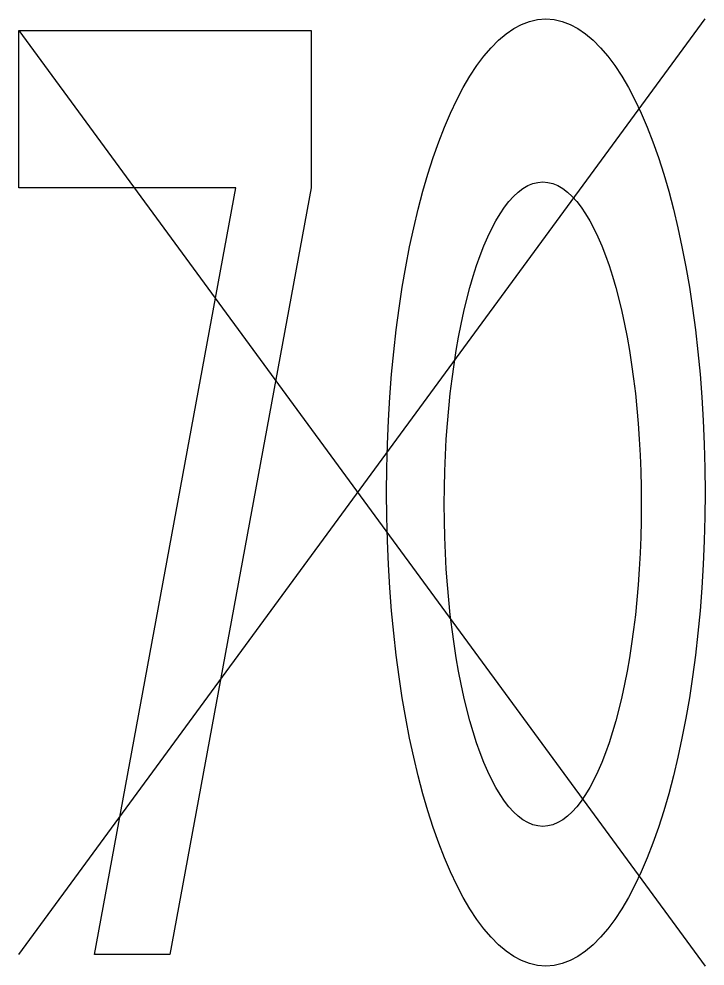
# Model space of a CAD drawing. Header units: metres. Extents: x -0.57 to 0.62, y -0.02 to 1.62.
import ezdxf

# ---------------------------------------------------------------- set-up
doc = ezdxf.new("R2010")
doc.units = ezdxf.units.M
doc.header["$LTSCALE"] = 0.2

msp = doc.modelspace()

# ---------------------------------------------------------------- linework, layer by layer
for p, q in [((-0.5716, 0), (0.6174, 1.6202)), ((-0.5716, 1.6), (0.6174, -0.0202))]:
    msp.add_line(p, q)
at = {"flags": 128}
msp.add_lwpolyline([(-0.3104, 0), (-0.4404, 0), (-0.1956, 1.3279), (-0.5716, 1.3279), (-0.5716, 1.6), (-0.0655, 1.6), (-0.0655, 1.3279)], close=True, dxfattribs=at)
for centre, major_axis, ratio in [((0.3414, 0.8), (0, 0.8202), 0.336382), ((0.3362, 0.7798), (0, 0.5581), 0.305832)]:
    msp.add_ellipse(centre, major_axis=major_axis, ratio=ratio)

doc.saveas('drawing.dxf')
